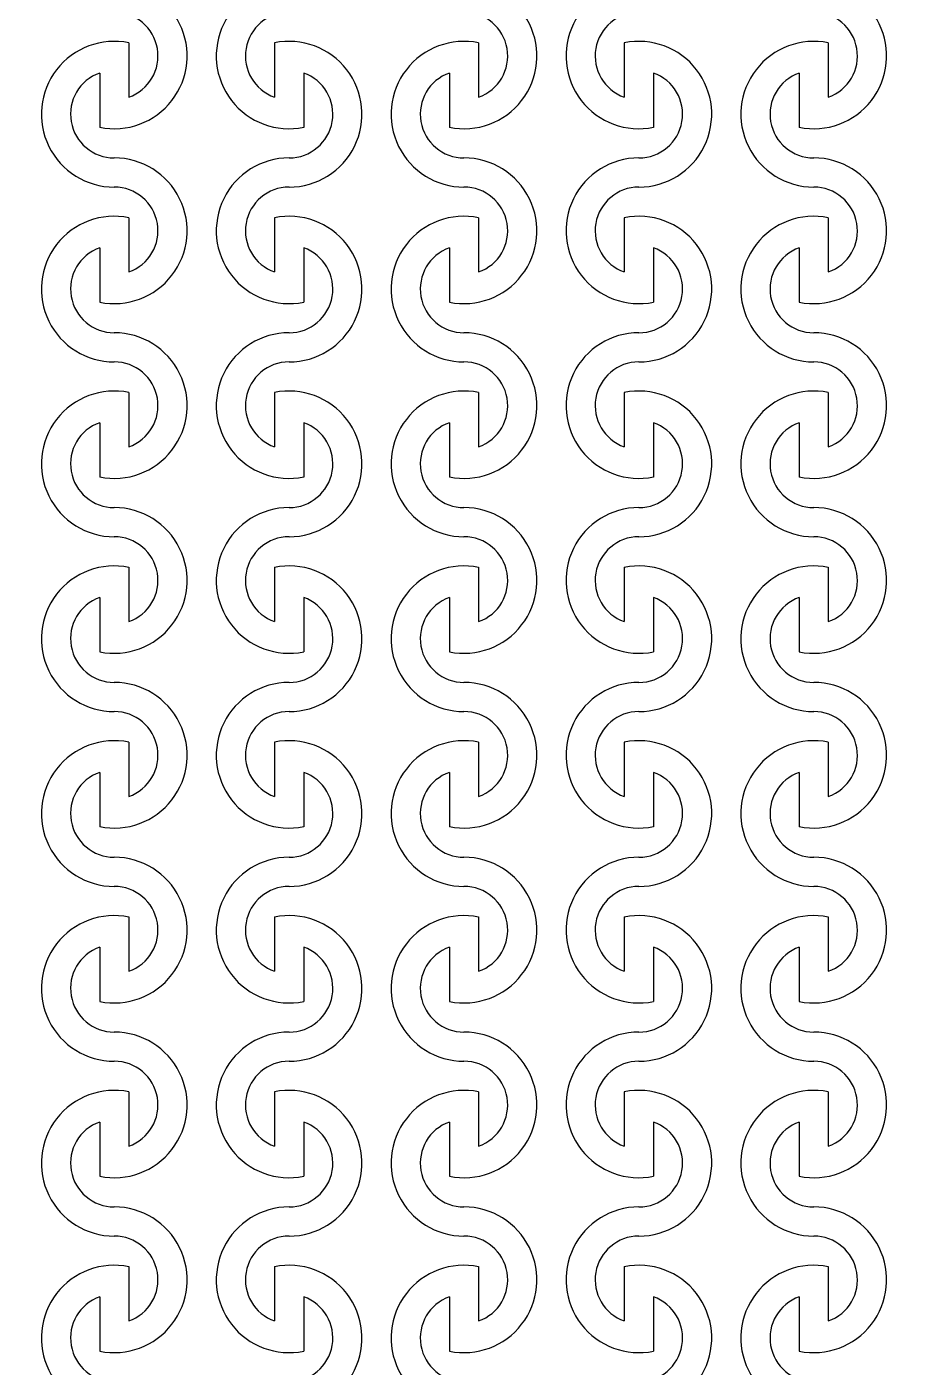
# Model space of a CAD drawing. Header units: millimetres. Extents: x 1000 to 444771, y -11148 to 590229.
# Drawn here: x 206626 to 208126, y 197000 to 199300 of the extents above; entities that cross this region are included whole.
import ezdxf

# ---------------------------------------------------------------- set-up
doc = ezdxf.new("R2010")
doc.units = ezdxf.units.MM
doc.layers.add('CLEAR', color=140, linetype='Continuous')

msp = doc.modelspace()

# ---------------------------------------------------------------- linework, layer by layer
for radius in [25000, 25000, 15000, 15000]:
    msp.add_circle((215000, 195000), radius)
at = {"layer": 'CLEAR'}
for p, q in [((206800.7, 199272.5), (206800.7, 199179.3)), ((206800.7, 199272.5), (206800.7, 199179.3)), ((206800.7, 199272.5), (206800.7, 199179.3)), ((206800.7, 199272.5), (206800.7, 199179.3)), ((207050.7, 199272.5), (207050.7, 199179.3)), ((207050.7, 199272.5), (207050.7, 199179.3)), ((207050.7, 199272.5), (207050.7, 199179.3)), ((207050.7, 199272.5), (207050.7, 199179.3)), ((207400.7, 199272.5), (207400.7, 199179.3)), ((207400.7, 199272.5), (207400.7, 199179.3)), ((207400.7, 199272.5), (207400.7, 199179.3)), ((207400.7, 199272.5), (207400.7, 199179.3)), ((207650.7, 199272.5), (207650.7, 199179.3)), ((207650.7, 199272.5), (207650.7, 199179.3)), ((207650.7, 199272.5), (207650.7, 199179.3)), ((207650.7, 199272.5), (207650.7, 199179.3)), ((208000.7, 199272.5), (208000.7, 199179.3)), ((208000.7, 199272.5), (208000.7, 199179.3)), ((208000.7, 199272.5), (208000.7, 199179.3)), ((208000.7, 199272.5), (208000.7, 199179.3)), ((206750.7, 199220.7), (206750.7, 199127.5)), ((206750.7, 199220.7), (206750.7, 199127.5)), ((206750.7, 199220.7), (206750.7, 199127.5)), ((206750.7, 199220.7), (206750.7, 199127.5)), ((207100.7, 199220.7), (207100.7, 199127.5)), ((207100.7, 199220.7), (207100.7, 199127.5)), ((207100.7, 199220.7), (207100.7, 199127.5)), ((207100.7, 199220.7), (207100.7, 199127.5)), ((207350.7, 199220.7), (207350.7, 199127.5)), ((207350.7, 199220.7), (207350.7, 199127.5)), ((207350.7, 199220.7), (207350.7, 199127.5)), ((207350.7, 199220.7), (207350.7, 199127.5)), ((207700.7, 199220.7), (207700.7, 199127.5)), ((207700.7, 199220.7), (207700.7, 199127.5)), ((207700.7, 199220.7), (207700.7, 199127.5)), ((207700.7, 199220.7), (207700.7, 199127.5)), ((207950.7, 199220.7), (207950.7, 199127.5)), ((207950.7, 199220.7), (207950.7, 199127.5)), ((207950.7, 199220.7), (207950.7, 199127.5)), ((207950.7, 199220.7), (207950.7, 199127.5)), ((206800.7, 198972.5), (206800.7, 198879.3)), ((206800.7, 198972.5), (206800.7, 198879.3)), ((206800.7, 198972.5), (206800.7, 198879.3)), ((206800.7, 198972.5), (206800.7, 198879.3)), ((207050.7, 198972.5), (207050.7, 198879.3)), ((207050.7, 198972.5), (207050.7, 198879.3)), ((207050.7, 198972.5), (207050.7, 198879.3)), ((207050.7, 198972.5), (207050.7, 198879.3)), ((207400.7, 198972.5), (207400.7, 198879.3)), ((207400.7, 198972.5), (207400.7, 198879.3)), ((207400.7, 198972.5), (207400.7, 198879.3)), ((207400.7, 198972.5), (207400.7, 198879.3)), ((207650.7, 198972.5), (207650.7, 198879.3)), ((207650.7, 198972.5), (207650.7, 198879.3)), ((207650.7, 198972.5), (207650.7, 198879.3)), ((207650.7, 198972.5), (207650.7, 198879.3)), ((208000.7, 198972.5), (208000.7, 198879.3)), ((208000.7, 198972.5), (208000.7, 198879.3)), ((208000.7, 198972.5), (208000.7, 198879.3)), ((208000.7, 198972.5), (208000.7, 198879.3)), ((206750.7, 198920.7), (206750.7, 198827.5)), ((206750.7, 198920.7), (206750.7, 198827.5)), ((206750.7, 198920.7), (206750.7, 198827.5)), ((206750.7, 198920.7), (206750.7, 198827.5)), ((207100.7, 198920.7), (207100.7, 198827.5)), ((207100.7, 198920.7), (207100.7, 198827.5)), ((207100.7, 198920.7), (207100.7, 198827.5)), ((207100.7, 198920.7), (207100.7, 198827.5)), ((207350.7, 198920.7), (207350.7, 198827.5)), ((207350.7, 198920.7), (207350.7, 198827.5)), ((207350.7, 198920.7), (207350.7, 198827.5)), ((207350.7, 198920.7), (207350.7, 198827.5)), ((207700.7, 198920.7), (207700.7, 198827.5)), ((207700.7, 198920.7), (207700.7, 198827.5)), ((207700.7, 198920.7), (207700.7, 198827.5)), ((207700.7, 198920.7), (207700.7, 198827.5)), ((207950.7, 198920.7), (207950.7, 198827.5)), ((207950.7, 198920.7), (207950.7, 198827.5)), ((207950.7, 198920.7), (207950.7, 198827.5)), ((207950.7, 198920.7), (207950.7, 198827.5)), ((206800.7, 198672.5), (206800.7, 198579.3)), ((206800.7, 198672.5), (206800.7, 198579.3)), ((206800.7, 198672.5), (206800.7, 198579.3)), ((206800.7, 198672.5), (206800.7, 198579.3)), ((207050.7, 198672.5), (207050.7, 198579.3)), ((207050.7, 198672.5), (207050.7, 198579.3)), ((207050.7, 198672.5), (207050.7, 198579.3)), ((207050.7, 198672.5), (207050.7, 198579.3)), ((207400.7, 198672.5), (207400.7, 198579.3)), ((207400.7, 198672.5), (207400.7, 198579.3)), ((207400.7, 198672.5), (207400.7, 198579.3)), ((207400.7, 198672.5), (207400.7, 198579.3)), ((207650.7, 198672.5), (207650.7, 198579.3)), ((207650.7, 198672.5), (207650.7, 198579.3)), ((207650.7, 198672.5), (207650.7, 198579.3)), ((207650.7, 198672.5), (207650.7, 198579.3)), ((208000.7, 198672.5), (208000.7, 198579.3)), ((208000.7, 198672.5), (208000.7, 198579.3)), ((208000.7, 198672.5), (208000.7, 198579.3)), ((208000.7, 198672.5), (208000.7, 198579.3)), ((206750.7, 198620.7), (206750.7, 198527.5)), ((206750.7, 198620.7), (206750.7, 198527.5)), ((206750.7, 198620.7), (206750.7, 198527.5)), ((206750.7, 198620.7), (206750.7, 198527.5)), ((207100.7, 198620.7), (207100.7, 198527.5)), ((207100.7, 198620.7), (207100.7, 198527.5)), ((207100.7, 198620.7), (207100.7, 198527.5)), ((207100.7, 198620.7), (207100.7, 198527.5)), ((207350.7, 198620.7), (207350.7, 198527.5)), ((207350.7, 198620.7), (207350.7, 198527.5)), ((207350.7, 198620.7), (207350.7, 198527.5)), ((207350.7, 198620.7), (207350.7, 198527.5)), ((207700.7, 198620.7), (207700.7, 198527.5)), ((207700.7, 198620.7), (207700.7, 198527.5)), ((207700.7, 198620.7), (207700.7, 198527.5)), ((207700.7, 198620.7), (207700.7, 198527.5)), ((207950.7, 198620.7), (207950.7, 198527.5)), ((207950.7, 198620.7), (207950.7, 198527.5)), ((207950.7, 198620.7), (207950.7, 198527.5)), ((207950.7, 198620.7), (207950.7, 198527.5)), ((206800.7, 198372.5), (206800.7, 198279.3)), ((206800.7, 198372.5), (206800.7, 198279.3)), ((206800.7, 198372.5), (206800.7, 198279.3)), ((206800.7, 198372.5), (206800.7, 198279.3)), ((207050.7, 198372.5), (207050.7, 198279.3)), ((207050.7, 198372.5), (207050.7, 198279.3)), ((207050.7, 198372.5), (207050.7, 198279.3)), ((207050.7, 198372.5), (207050.7, 198279.3)), ((207400.7, 198372.5), (207400.7, 198279.3)), ((207400.7, 198372.5), (207400.7, 198279.3)), ((207400.7, 198372.5), (207400.7, 198279.3)), ((207400.7, 198372.5), (207400.7, 198279.3)), ((207650.7, 198372.5), (207650.7, 198279.3)), ((207650.7, 198372.5), (207650.7, 198279.3)), ((207650.7, 198372.5), (207650.7, 198279.3)), ((207650.7, 198372.5), (207650.7, 198279.3)), ((208000.7, 198372.5), (208000.7, 198279.3)), ((208000.7, 198372.5), (208000.7, 198279.3)), ((208000.7, 198372.5), (208000.7, 198279.3)), ((208000.7, 198372.5), (208000.7, 198279.3)), ((206750.7, 198320.7), (206750.7, 198227.5)), ((206750.7, 198320.7), (206750.7, 198227.5)), ((206750.7, 198320.7), (206750.7, 198227.5)), ((206750.7, 198320.7), (206750.7, 198227.5)), ((207100.7, 198320.7), (207100.7, 198227.5)), ((207100.7, 198320.7), (207100.7, 198227.5)), ((207100.7, 198320.7), (207100.7, 198227.5)), ((207100.7, 198320.7), (207100.7, 198227.5)), ((207350.7, 198320.7), (207350.7, 198227.5)), ((207350.7, 198320.7), (207350.7, 198227.5)), ((207350.7, 198320.7), (207350.7, 198227.5)), ((207350.7, 198320.7), (207350.7, 198227.5)), ((207700.7, 198320.7), (207700.7, 198227.5)), ((207700.7, 198320.7), (207700.7, 198227.5)), ((207700.7, 198320.7), (207700.7, 198227.5)), ((207700.7, 198320.7), (207700.7, 198227.5)), ((207950.7, 198320.7), (207950.7, 198227.5)), ((207950.7, 198320.7), (207950.7, 198227.5)), ((207950.7, 198320.7), (207950.7, 198227.5)), ((207950.7, 198320.7), (207950.7, 198227.5)), ((206800.7, 198072.5), (206800.7, 197979.3)), ((206800.7, 198072.5), (206800.7, 197979.3)), ((206800.7, 198072.5), (206800.7, 197979.3)), ((206800.7, 198072.5), (206800.7, 197979.3)), ((207050.7, 198072.5), (207050.7, 197979.3)), ((207050.7, 198072.5), (207050.7, 197979.3)), ((207050.7, 198072.5), (207050.7, 197979.3)), ((207050.7, 198072.5), (207050.7, 197979.3)), ((207400.7, 198072.5), (207400.7, 197979.3)), ((207400.7, 198072.5), (207400.7, 197979.3)), ((207400.7, 198072.5), (207400.7, 197979.3)), ((207400.7, 198072.5), (207400.7, 197979.3)), ((207650.7, 198072.5), (207650.7, 197979.3)), ((207650.7, 198072.5), (207650.7, 197979.3)), ((207650.7, 198072.5), (207650.7, 197979.3)), ((207650.7, 198072.5), (207650.7, 197979.3)), ((208000.7, 198072.5), (208000.7, 197979.3)), ((208000.7, 198072.5), (208000.7, 197979.3)), ((208000.7, 198072.5), (208000.7, 197979.3)), ((208000.7, 198072.5), (208000.7, 197979.3)), ((206750.7, 198020.7), (206750.7, 197927.5)), ((206750.7, 198020.7), (206750.7, 197927.5)), ((206750.7, 198020.7), (206750.7, 197927.5)), ((206750.7, 198020.7), (206750.7, 197927.5)), ((207100.7, 198020.7), (207100.7, 197927.5)), ((207100.7, 198020.7), (207100.7, 197927.5)), ((207100.7, 198020.7), (207100.7, 197927.5)), ((207100.7, 198020.7), (207100.7, 197927.5)), ((207350.7, 198020.7), (207350.7, 197927.5)), ((207350.7, 198020.7), (207350.7, 197927.5)), ((207350.7, 198020.7), (207350.7, 197927.5)), ((207350.7, 198020.7), (207350.7, 197927.5)), ((207700.7, 198020.7), (207700.7, 197927.5)), ((207700.7, 198020.7), (207700.7, 197927.5)), ((207700.7, 198020.7), (207700.7, 197927.5)), ((207700.7, 198020.7), (207700.7, 197927.5)), ((207950.7, 198020.7), (207950.7, 197927.5)), ((207950.7, 198020.7), (207950.7, 197927.5)), ((207950.7, 198020.7), (207950.7, 197927.5)), ((207950.7, 198020.7), (207950.7, 197927.5)), ((206800.7, 197772.5), (206800.7, 197679.3)), ((206800.7, 197772.5), (206800.7, 197679.3)), ((206800.7, 197772.5), (206800.7, 197679.3)), ((206800.7, 197772.5), (206800.7, 197679.3)), ((207050.7, 197772.5), (207050.7, 197679.3)), ((207050.7, 197772.5), (207050.7, 197679.3)), ((207050.7, 197772.5), (207050.7, 197679.3)), ((207050.7, 197772.5), (207050.7, 197679.3)), ((207400.7, 197772.5), (207400.7, 197679.3)), ((207400.7, 197772.5), (207400.7, 197679.3)), ((207400.7, 197772.5), (207400.7, 197679.3)), ((207400.7, 197772.5), (207400.7, 197679.3)), ((207650.7, 197772.5), (207650.7, 197679.3)), ((207650.7, 197772.5), (207650.7, 197679.3)), ((207650.7, 197772.5), (207650.7, 197679.3)), ((207650.7, 197772.5), (207650.7, 197679.3)), ((208000.7, 197772.5), (208000.7, 197679.3)), ((208000.7, 197772.5), (208000.7, 197679.3)), ((208000.7, 197772.5), (208000.7, 197679.3)), ((208000.7, 197772.5), (208000.7, 197679.3)), ((206750.7, 197720.7), (206750.7, 197627.5)), ((206750.7, 197720.7), (206750.7, 197627.5)), ((206750.7, 197720.7), (206750.7, 197627.5)), ((206750.7, 197720.7), (206750.7, 197627.5)), ((207100.7, 197720.7), (207100.7, 197627.5)), ((207100.7, 197720.7), (207100.7, 197627.5)), ((207100.7, 197720.7), (207100.7, 197627.5)), ((207100.7, 197720.7), (207100.7, 197627.5)), ((207350.7, 197720.7), (207350.7, 197627.5)), ((207350.7, 197720.7), (207350.7, 197627.5)), ((207350.7, 197720.7), (207350.7, 197627.5)), ((207350.7, 197720.7), (207350.7, 197627.5)), ((207700.7, 197720.7), (207700.7, 197627.5)), ((207700.7, 197720.7), (207700.7, 197627.5)), ((207700.7, 197720.7), (207700.7, 197627.5)), ((207700.7, 197720.7), (207700.7, 197627.5)), ((207950.7, 197720.7), (207950.7, 197627.5)), ((207950.7, 197720.7), (207950.7, 197627.5)), ((207950.7, 197720.7), (207950.7, 197627.5)), ((207950.7, 197720.7), (207950.7, 197627.5)), ((206800.7, 197472.5), (206800.7, 197379.3)), ((206800.7, 197472.5), (206800.7, 197379.3)), ((206800.7, 197472.5), (206800.7, 197379.3)), ((206800.7, 197472.5), (206800.7, 197379.3)), ((207050.7, 197472.5), (207050.7, 197379.3)), ((207050.7, 197472.5), (207050.7, 197379.3)), ((207050.7, 197472.5), (207050.7, 197379.3)), ((207050.7, 197472.5), (207050.7, 197379.3)), ((207400.7, 197472.5), (207400.7, 197379.3)), ((207400.7, 197472.5), (207400.7, 197379.3)), ((207400.7, 197472.5), (207400.7, 197379.3)), ((207400.7, 197472.5), (207400.7, 197379.3)), ((207650.7, 197472.5), (207650.7, 197379.3)), ((207650.7, 197472.5), (207650.7, 197379.3)), ((207650.7, 197472.5), (207650.7, 197379.3)), ((207650.7, 197472.5), (207650.7, 197379.3)), ((208000.7, 197472.5), (208000.7, 197379.3)), ((208000.7, 197472.5), (208000.7, 197379.3)), ((208000.7, 197472.5), (208000.7, 197379.3)), ((208000.7, 197472.5), (208000.7, 197379.3)), ((206750.7, 197420.7), (206750.7, 197327.5)), ((206750.7, 197420.7), (206750.7, 197327.5)), ((206750.7, 197420.7), (206750.7, 197327.5)), ((206750.7, 197420.7), (206750.7, 197327.5)), ((207100.7, 197420.7), (207100.7, 197327.5)), ((207100.7, 197420.7), (207100.7, 197327.5)), ((207100.7, 197420.7), (207100.7, 197327.5)), ((207100.7, 197420.7), (207100.7, 197327.5)), ((207350.7, 197420.7), (207350.7, 197327.5)), ((207350.7, 197420.7), (207350.7, 197327.5)), ((207350.7, 197420.7), (207350.7, 197327.5)), ((207350.7, 197420.7), (207350.7, 197327.5)), ((207700.7, 197420.7), (207700.7, 197327.5)), ((207700.7, 197420.7), (207700.7, 197327.5)), ((207700.7, 197420.7), (207700.7, 197327.5)), ((207700.7, 197420.7), (207700.7, 197327.5)), ((207950.7, 197420.7), (207950.7, 197327.5)), ((207950.7, 197420.7), (207950.7, 197327.5)), ((207950.7, 197420.7), (207950.7, 197327.5)), ((207950.7, 197420.7), (207950.7, 197327.5)), ((206800.7, 197172.5), (206800.7, 197079.3)), ((206800.7, 197172.5), (206800.7, 197079.3)), ((206800.7, 197172.5), (206800.7, 197079.3)), ((206800.7, 197172.5), (206800.7, 197079.3)), ((207050.7, 197172.5), (207050.7, 197079.3)), ((207050.7, 197172.5), (207050.7, 197079.3)), ((207050.7, 197172.5), (207050.7, 197079.3)), ((207050.7, 197172.5), (207050.7, 197079.3)), ((207400.7, 197172.5), (207400.7, 197079.3)), ((207400.7, 197172.5), (207400.7, 197079.3)), ((207400.7, 197172.5), (207400.7, 197079.3)), ((207400.7, 197172.5), (207400.7, 197079.3)), ((207650.7, 197172.5), (207650.7, 197079.3)), ((207650.7, 197172.5), (207650.7, 197079.3)), ((207650.7, 197172.5), (207650.7, 197079.3)), ((207650.7, 197172.5), (207650.7, 197079.3)), ((208000.7, 197172.5), (208000.7, 197079.3)), ((208000.7, 197172.5), (208000.7, 197079.3)), ((208000.7, 197172.5), (208000.7, 197079.3)), ((208000.7, 197172.5), (208000.7, 197079.3)), ((206750.7, 197120.7), (206750.7, 197027.5)), ((206750.7, 197120.7), (206750.7, 197027.5)), ((206750.7, 197120.7), (206750.7, 197027.5)), ((206750.7, 197120.7), (206750.7, 197027.5)), ((207100.7, 197120.7), (207100.7, 197027.5)), ((207100.7, 197120.7), (207100.7, 197027.5)), ((207100.7, 197120.7), (207100.7, 197027.5)), ((207100.7, 197120.7), (207100.7, 197027.5)), ((207350.7, 197120.7), (207350.7, 197027.5)), ((207350.7, 197120.7), (207350.7, 197027.5)), ((207350.7, 197120.7), (207350.7, 197027.5)), ((207350.7, 197120.7), (207350.7, 197027.5)), ((207700.7, 197120.7), (207700.7, 197027.5)), ((207700.7, 197120.7), (207700.7, 197027.5)), ((207700.7, 197120.7), (207700.7, 197027.5)), ((207700.7, 197120.7), (207700.7, 197027.5)), ((207950.7, 197120.7), (207950.7, 197027.5)), ((207950.7, 197120.7), (207950.7, 197027.5)), ((207950.7, 197120.7), (207950.7, 197027.5)), ((207950.7, 197120.7), (207950.7, 197027.5))]:
    msp.add_line(p, q, dxfattribs=at)
for centre, radius, start, end in [((206775.7, 199250), 125, 258.463, 90), ((206775.7, 199250), 125, 258.463, 90), ((207075.7, 199250), 125, 90, 281.537), ((207075.7, 199250), 125, 90, 281.537), ((207375.7, 199250), 125, 258.463, 90), ((207375.7, 199250), 125, 258.463, 90), ((207675.7, 199250), 125, 90, 281.537), ((207675.7, 199250), 125, 90, 281.537), ((207975.7, 199250), 125, 258.463, 90), ((207975.7, 199250), 125, 258.463, 90), ((206775.7, 199250), 75, 289.4712, 90), ((206775.7, 199250), 75, 289.4712, 90), ((207075.7, 199250), 75, 90, 250.5288), ((207075.7, 199250), 75, 90, 250.5288), ((207375.7, 199250), 75, 289.4712, 90), ((207375.7, 199250), 75, 289.4712, 90), ((207675.7, 199250), 75, 90, 250.5288), ((207675.7, 199250), 75, 90, 250.5288), ((207975.7, 199250), 75, 289.4712, 90), ((207975.7, 199250), 75, 289.4712, 90), ((206775.7, 199150), 125, 78.463, 270), ((206775.7, 199150), 125, 78.463, 270), ((207075.7, 199150), 125, 270, 101.537), ((207075.7, 199150), 125, 270, 101.537), ((207375.7, 199150), 125, 78.463, 270), ((207375.7, 199150), 125, 78.463, 270), ((207675.7, 199150), 125, 270, 101.537), ((207675.7, 199150), 125, 270, 101.537), ((207975.7, 199150), 125, 78.463, 270), ((207975.7, 199150), 125, 78.463, 270), ((206775.7, 199150), 75, 109.4712, 270), ((206775.7, 199150), 75, 109.4712, 270), ((207075.7, 199150), 75, 270, 70.5288), ((207075.7, 199150), 75, 270, 70.5288), ((207375.7, 199150), 75, 109.4712, 270), ((207375.7, 199150), 75, 109.4712, 270), ((207675.7, 199150), 75, 270, 70.5288), ((207675.7, 199150), 75, 270, 70.5288), ((207975.7, 199150), 75, 109.4712, 270), ((207975.7, 199150), 75, 109.4712, 270), ((206775.7, 198950), 125, 258.463, 90), ((206775.7, 198950), 125, 258.463, 90), ((207075.7, 198950), 125, 90, 281.537), ((207075.7, 198950), 125, 90, 281.537), ((207375.7, 198950), 125, 258.463, 90), ((207375.7, 198950), 125, 258.463, 90), ((207675.7, 198950), 125, 90, 281.537), ((207675.7, 198950), 125, 90, 281.537), ((207975.7, 198950), 125, 258.463, 90), ((207975.7, 198950), 125, 258.463, 90), ((206775.7, 198950), 75, 289.4712, 90), ((206775.7, 198950), 75, 289.4712, 90), ((207075.7, 198950), 75, 90, 250.5288), ((207075.7, 198950), 75, 90, 250.5288), ((207375.7, 198950), 75, 289.4712, 90), ((207375.7, 198950), 75, 289.4712, 90), ((207675.7, 198950), 75, 90, 250.5288), ((207675.7, 198950), 75, 90, 250.5288), ((207975.7, 198950), 75, 289.4712, 90), ((207975.7, 198950), 75, 289.4712, 90), ((206775.7, 198850), 125, 78.463, 270), ((206775.7, 198850), 125, 78.463, 270), ((207075.7, 198850), 125, 270, 101.537), ((207075.7, 198850), 125, 270, 101.537), ((207375.7, 198850), 125, 78.463, 270), ((207375.7, 198850), 125, 78.463, 270), ((207675.7, 198850), 125, 270, 101.537), ((207675.7, 198850), 125, 270, 101.537), ((207975.7, 198850), 125, 78.463, 270), ((207975.7, 198850), 125, 78.463, 270), ((206775.7, 198850), 75, 109.4712, 270), ((206775.7, 198850), 75, 109.4712, 270), ((207075.7, 198850), 75, 270, 70.5288), ((207075.7, 198850), 75, 270, 70.5288), ((207375.7, 198850), 75, 109.4712, 270), ((207375.7, 198850), 75, 109.4712, 270), ((207675.7, 198850), 75, 270, 70.5288), ((207675.7, 198850), 75, 270, 70.5288), ((207975.7, 198850), 75, 109.4712, 270), ((207975.7, 198850), 75, 109.4712, 270), ((206775.7, 198650), 125, 258.463, 90), ((206775.7, 198650), 125, 258.463, 90), ((207075.7, 198650), 125, 90, 281.537), ((207075.7, 198650), 125, 90, 281.537), ((207375.7, 198650), 125, 258.463, 90), ((207375.7, 198650), 125, 258.463, 90), ((207675.7, 198650), 125, 90, 281.537), ((207675.7, 198650), 125, 90, 281.537), ((207975.7, 198650), 125, 258.463, 90), ((207975.7, 198650), 125, 258.463, 90), ((206775.7, 198650), 75, 289.4712, 90), ((206775.7, 198650), 75, 289.4712, 90), ((207075.7, 198650), 75, 90, 250.5288), ((207075.7, 198650), 75, 90, 250.5288), ((207375.7, 198650), 75, 289.4712, 90), ((207375.7, 198650), 75, 289.4712, 90), ((207675.7, 198650), 75, 90, 250.5288), ((207675.7, 198650), 75, 90, 250.5288), ((207975.7, 198650), 75, 289.4712, 90), ((207975.7, 198650), 75, 289.4712, 90), ((206775.7, 198550), 125, 78.463, 270), ((206775.7, 198550), 125, 78.463, 270), ((207075.7, 198550), 125, 270, 101.537), ((207075.7, 198550), 125, 270, 101.537), ((207375.7, 198550), 125, 78.463, 270), ((207375.7, 198550), 125, 78.463, 270), ((207675.7, 198550), 125, 270, 101.537), ((207675.7, 198550), 125, 270, 101.537), ((207975.7, 198550), 125, 78.463, 270), ((207975.7, 198550), 125, 78.463, 270), ((206775.7, 198550), 75, 109.4712, 270), ((206775.7, 198550), 75, 109.4712, 270), ((207075.7, 198550), 75, 270, 70.5288), ((207075.7, 198550), 75, 270, 70.5288), ((207375.7, 198550), 75, 109.4712, 270), ((207375.7, 198550), 75, 109.4712, 270), ((207675.7, 198550), 75, 270, 70.5288), ((207675.7, 198550), 75, 270, 70.5288), ((207975.7, 198550), 75, 109.4712, 270), ((207975.7, 198550), 75, 109.4712, 270), ((206775.7, 198350), 125, 258.463, 90), ((206775.7, 198350), 125, 258.463, 90), ((207075.7, 198350), 125, 90, 281.537), ((207075.7, 198350), 125, 90, 281.537), ((207375.7, 198350), 125, 258.463, 90), ((207375.7, 198350), 125, 258.463, 90), ((207675.7, 198350), 125, 90, 281.537), ((207675.7, 198350), 125, 90, 281.537), ((207975.7, 198350), 125, 258.463, 90), ((207975.7, 198350), 125, 258.463, 90), ((206775.7, 198350), 75, 289.4712, 90), ((206775.7, 198350), 75, 289.4712, 90), ((207075.7, 198350), 75, 90, 250.5288), ((207075.7, 198350), 75, 90, 250.5288), ((207375.7, 198350), 75, 289.4712, 90), ((207375.7, 198350), 75, 289.4712, 90), ((207675.7, 198350), 75, 90, 250.5288), ((207675.7, 198350), 75, 90, 250.5288), ((207975.7, 198350), 75, 289.4712, 90), ((207975.7, 198350), 75, 289.4712, 90), ((206775.7, 198250), 125, 78.463, 270), ((206775.7, 198250), 125, 78.463, 270), ((207075.7, 198250), 125, 270, 101.537), ((207075.7, 198250), 125, 270, 101.537), ((207375.7, 198250), 125, 78.463, 270), ((207375.7, 198250), 125, 78.463, 270), ((207675.7, 198250), 125, 270, 101.537), ((207675.7, 198250), 125, 270, 101.537), ((207975.7, 198250), 125, 78.463, 270), ((207975.7, 198250), 125, 78.463, 270), ((206775.7, 198250), 75, 109.4712, 270), ((206775.7, 198250), 75, 109.4712, 270), ((207075.7, 198250), 75, 270, 70.5288), ((207075.7, 198250), 75, 270, 70.5288), ((207375.7, 198250), 75, 109.4712, 270), ((207375.7, 198250), 75, 109.4712, 270), ((207675.7, 198250), 75, 270, 70.5288), ((207675.7, 198250), 75, 270, 70.5288), ((207975.7, 198250), 75, 109.4712, 270), ((207975.7, 198250), 75, 109.4712, 270), ((206775.7, 198050), 125, 258.463, 90), ((206775.7, 198050), 125, 258.463, 90), ((207075.7, 198050), 125, 90, 281.537), ((207075.7, 198050), 125, 90, 281.537), ((207375.7, 198050), 125, 258.463, 90), ((207375.7, 198050), 125, 258.463, 90), ((207675.7, 198050), 125, 90, 281.537), ((207675.7, 198050), 125, 90, 281.537), ((207975.7, 198050), 125, 258.463, 90), ((207975.7, 198050), 125, 258.463, 90), ((206775.7, 198050), 75, 289.4712, 90), ((206775.7, 198050), 75, 289.4712, 90), ((207075.7, 198050), 75, 90, 250.5288), ((207075.7, 198050), 75, 90, 250.5288), ((207375.7, 198050), 75, 289.4712, 90), ((207375.7, 198050), 75, 289.4712, 90), ((207675.7, 198050), 75, 90, 250.5288), ((207675.7, 198050), 75, 90, 250.5288), ((207975.7, 198050), 75, 289.4712, 90), ((207975.7, 198050), 75, 289.4712, 90), ((206775.7, 197950), 125, 78.463, 270), ((206775.7, 197950), 125, 78.463, 270), ((207075.7, 197950), 125, 270, 101.537), ((207075.7, 197950), 125, 270, 101.537), ((207375.7, 197950), 125, 78.463, 270), ((207375.7, 197950), 125, 78.463, 270), ((207675.7, 197950), 125, 270, 101.537), ((207675.7, 197950), 125, 270, 101.537), ((207975.7, 197950), 125, 78.463, 270), ((207975.7, 197950), 125, 78.463, 270), ((206775.7, 197950), 75, 109.4712, 270), ((206775.7, 197950), 75, 109.4712, 270), ((207075.7, 197950), 75, 270, 70.5288), ((207075.7, 197950), 75, 270, 70.5288), ((207375.7, 197950), 75, 109.4712, 270), ((207375.7, 197950), 75, 109.4712, 270), ((207675.7, 197950), 75, 270, 70.5288), ((207675.7, 197950), 75, 270, 70.5288), ((207975.7, 197950), 75, 109.4712, 270), ((207975.7, 197950), 75, 109.4712, 270), ((206775.7, 197750), 125, 258.463, 90), ((206775.7, 197750), 125, 258.463, 90), ((207075.7, 197750), 125, 90, 281.537), ((207075.7, 197750), 125, 90, 281.537), ((207375.7, 197750), 125, 258.463, 90), ((207375.7, 197750), 125, 258.463, 90), ((207675.7, 197750), 125, 90, 281.537), ((207675.7, 197750), 125, 90, 281.537), ((207975.7, 197750), 125, 258.463, 90), ((207975.7, 197750), 125, 258.463, 90), ((206775.7, 197750), 75, 289.4712, 90), ((206775.7, 197750), 75, 289.4712, 90), ((207075.7, 197750), 75, 90, 250.5288), ((207075.7, 197750), 75, 90, 250.5288), ((207375.7, 197750), 75, 289.4712, 90), ((207375.7, 197750), 75, 289.4712, 90), ((207675.7, 197750), 75, 90, 250.5288), ((207675.7, 197750), 75, 90, 250.5288), ((207975.7, 197750), 75, 289.4712, 90), ((207975.7, 197750), 75, 289.4712, 90), ((206775.7, 197650), 125, 78.463, 270), ((206775.7, 197650), 125, 78.463, 270), ((207075.7, 197650), 125, 270, 101.537), ((207075.7, 197650), 125, 270, 101.537), ((207375.7, 197650), 125, 78.463, 270), ((207375.7, 197650), 125, 78.463, 270), ((207675.7, 197650), 125, 270, 101.537), ((207675.7, 197650), 125, 270, 101.537), ((207975.7, 197650), 125, 78.463, 270), ((207975.7, 197650), 125, 78.463, 270), ((206775.7, 197650), 75, 109.4712, 270), ((206775.7, 197650), 75, 109.4712, 270), ((207075.7, 197650), 75, 270, 70.5288), ((207075.7, 197650), 75, 270, 70.5288), ((207375.7, 197650), 75, 109.4712, 270), ((207375.7, 197650), 75, 109.4712, 270), ((207675.7, 197650), 75, 270, 70.5288), ((207675.7, 197650), 75, 270, 70.5288), ((207975.7, 197650), 75, 109.4712, 270), ((207975.7, 197650), 75, 109.4712, 270), ((206775.7, 197450), 125, 258.463, 90), ((206775.7, 197450), 125, 258.463, 90), ((207075.7, 197450), 125, 90, 281.537), ((207075.7, 197450), 125, 90, 281.537), ((207375.7, 197450), 125, 258.463, 90), ((207375.7, 197450), 125, 258.463, 90), ((207675.7, 197450), 125, 90, 281.537), ((207675.7, 197450), 125, 90, 281.537), ((207975.7, 197450), 125, 258.463, 90), ((207975.7, 197450), 125, 258.463, 90), ((206775.7, 197450), 75, 289.4712, 90), ((206775.7, 197450), 75, 289.4712, 90), ((207075.7, 197450), 75, 90, 250.5288), ((207075.7, 197450), 75, 90, 250.5288), ((207375.7, 197450), 75, 289.4712, 90), ((207375.7, 197450), 75, 289.4712, 90), ((207675.7, 197450), 75, 90, 250.5288), ((207675.7, 197450), 75, 90, 250.5288), ((207975.7, 197450), 75, 289.4712, 90), ((207975.7, 197450), 75, 289.4712, 90), ((206775.7, 197350), 125, 78.463, 270), ((206775.7, 197350), 125, 78.463, 270), ((207075.7, 197350), 125, 270, 101.537), ((207075.7, 197350), 125, 270, 101.537), ((207375.7, 197350), 125, 78.463, 270), ((207375.7, 197350), 125, 78.463, 270), ((207675.7, 197350), 125, 270, 101.537), ((207675.7, 197350), 125, 270, 101.537), ((207975.7, 197350), 125, 78.463, 270), ((207975.7, 197350), 125, 78.463, 270), ((206775.7, 197350), 75, 109.4712, 270), ((206775.7, 197350), 75, 109.4712, 270), ((207075.7, 197350), 75, 270, 70.5288), ((207075.7, 197350), 75, 270, 70.5288), ((207375.7, 197350), 75, 109.4712, 270), ((207375.7, 197350), 75, 109.4712, 270), ((207675.7, 197350), 75, 270, 70.5288), ((207675.7, 197350), 75, 270, 70.5288), ((207975.7, 197350), 75, 109.4712, 270), ((207975.7, 197350), 75, 109.4712, 270), ((206775.7, 197150), 125, 258.463, 90), ((206775.7, 197150), 125, 258.463, 90), ((207075.7, 197150), 125, 90, 281.537), ((207075.7, 197150), 125, 90, 281.537), ((207375.7, 197150), 125, 258.463, 90), ((207375.7, 197150), 125, 258.463, 90), ((207675.7, 197150), 125, 90, 281.537), ((207675.7, 197150), 125, 90, 281.537), ((207975.7, 197150), 125, 258.463, 90), ((207975.7, 197150), 125, 258.463, 90), ((206775.7, 197150), 75, 289.4712, 90), ((206775.7, 197150), 75, 289.4712, 90), ((207075.7, 197150), 75, 90, 250.5288), ((207075.7, 197150), 75, 90, 250.5288), ((207375.7, 197150), 75, 289.4712, 90), ((207375.7, 197150), 75, 289.4712, 90), ((207675.7, 197150), 75, 90, 250.5288), ((207675.7, 197150), 75, 90, 250.5288), ((207975.7, 197150), 75, 289.4712, 90), ((207975.7, 197150), 75, 289.4712, 90), ((206775.7, 197050), 125, 78.463, 270), ((206775.7, 197050), 125, 78.463, 270), ((207075.7, 197050), 125, 270, 101.537), ((207075.7, 197050), 125, 270, 101.537), ((207375.7, 197050), 125, 78.463, 270), ((207375.7, 197050), 125, 78.463, 270), ((207675.7, 197050), 125, 270, 101.537), ((207675.7, 197050), 125, 270, 101.537), ((207975.7, 197050), 125, 78.463, 270), ((207975.7, 197050), 125, 78.463, 270), ((206775.7, 197050), 75, 109.4712, 270), ((206775.7, 197050), 75, 109.4712, 270), ((207075.7, 197050), 75, 270, 70.5288), ((207075.7, 197050), 75, 270, 70.5288), ((207375.7, 197050), 75, 109.4712, 270), ((207375.7, 197050), 75, 109.4712, 270), ((207675.7, 197050), 75, 270, 70.5288), ((207675.7, 197050), 75, 270, 70.5288), ((207975.7, 197050), 75, 109.4712, 270), ((207975.7, 197050), 75, 109.4712, 270)]:
    msp.add_arc(centre, radius, start, end, dxfattribs=at)

doc.saveas('drawing.dxf')
